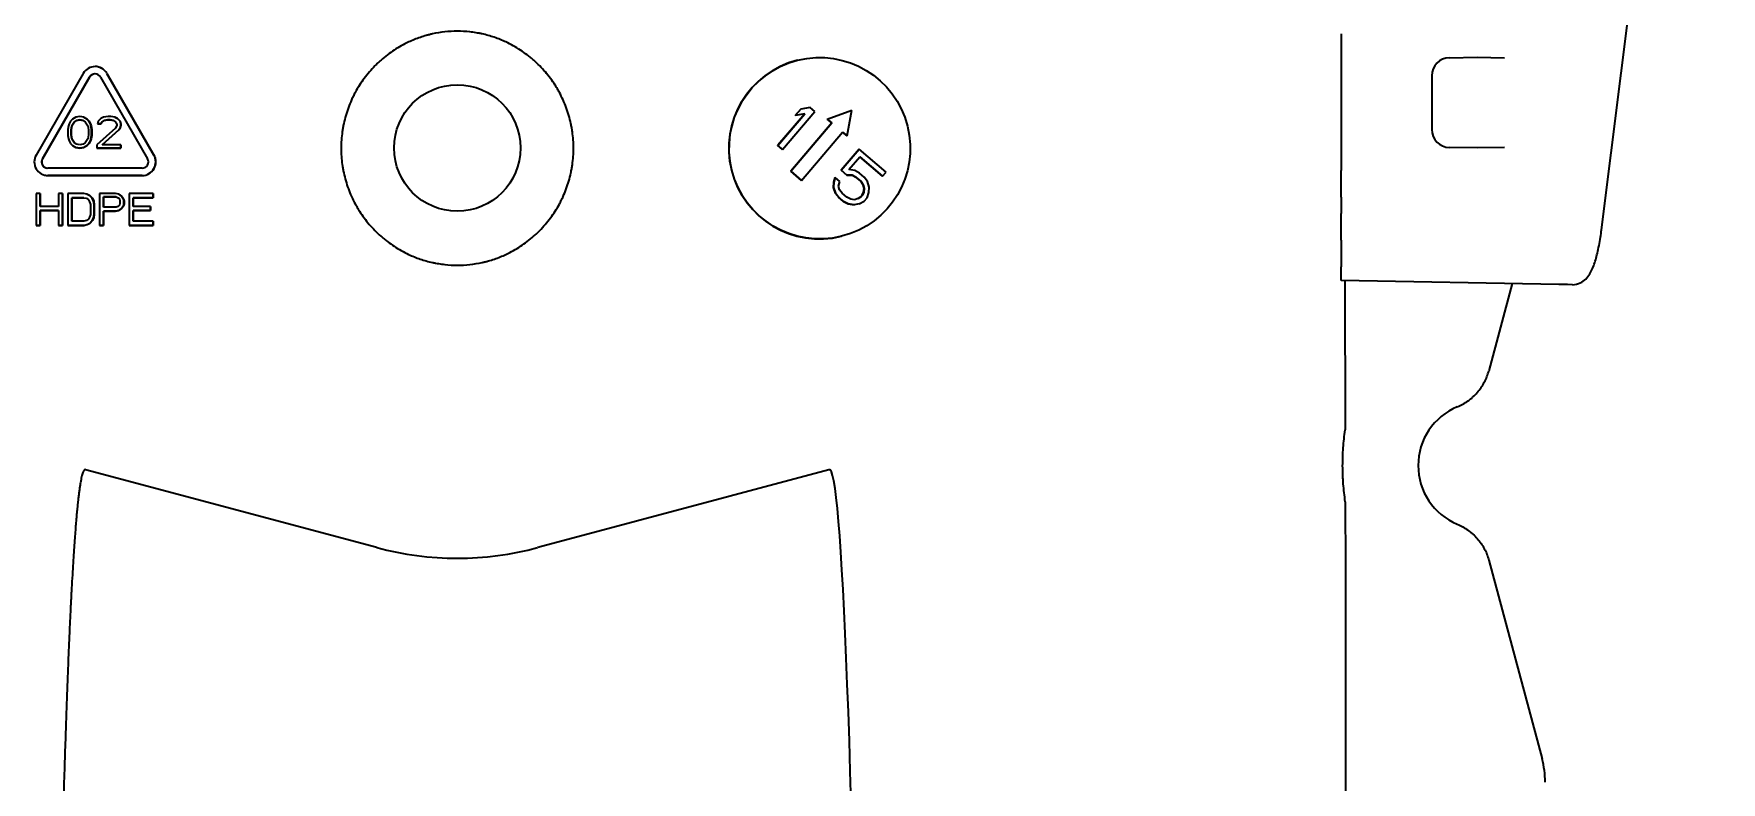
# Model space of a CAD drawing. Extents: x 5997 to 10491, y -672 to 3220.
# Drawn here: x 8517.7 to 8703.9, y 2654.6 to 2737.1 of the extents above; entities that cross this region are included whole.
import ezdxf

# ---------------------------------------------------------------- set-up
doc = ezdxf.new("R2010")
doc.units = 0
doc.header["$LTSCALE"] = 5
doc.layers.add('1', color=7, linetype='CONTINUOUS', true_color=0xffffff)

msp = doc.modelspace()

# ---------------------------------------------------------------- linework, layer by layer
at = {"layer": '1', "color": 7, "linetype": 'Continuous', "lineweight": 35}
for p, q in [((8690.7, 2715.52), (8703.9, 2820.49)), ((8661.97, 2737.12), (8661.97, 2722.04)), ((8524.88, 2733.45), (8524.87, 2733.46)), ((8602.01, 2734.2), (8602.01, 2734.2)), ((8673.94, 2734.47), (8676.97, 2734.53)), ((8676.97, 2734.53), (8680.01, 2734.47)), ((8523.21, 2732.75), (8518.02, 2723.75)), ((8523.91, 2732.35), (8518.71, 2723.35)), ((8518.71, 2723.35), (8523.9, 2732.35)), ((8523.91, 2732.35), (8523.9, 2732.35)), ((8525.12, 2732.35), (8530.31, 2723.35)), ((8525.81, 2732.75), (8525.81, 2732.75)), ((8531, 2723.75), (8525.81, 2732.75)), ((8525.81, 2732.75), (8531.01, 2723.75)), ((8671.97, 2732.47), (8671.97, 2726.58)), ((8521.8, 2727.48), (8521.66, 2727.18)), ((8522.02, 2727.7), (8521.8, 2727.48)), ((8522.24, 2727.4), (8521.95, 2726.96)), ((8521.95, 2726.96), (8522.24, 2727.4)), ((8522.38, 2727.93), (8522.02, 2727.7)), ((8522.46, 2727.55), (8522.24, 2727.4)), ((8522.24, 2727.4), (8522.46, 2727.55)), ((8522.24, 2727.4), (8522.24, 2727.4)), ((8522.82, 2728), (8522.38, 2727.93)), ((8522.83, 2727.63), (8522.46, 2727.55)), ((8522.46, 2727.55), (8522.82, 2727.63)), ((8522.46, 2727.55), (8522.46, 2727.55)), ((8523.26, 2727.93), (8522.82, 2728)), ((8522.83, 2727.63), (8522.82, 2727.63)), ((8522.82, 2727.63), (8523.19, 2727.55)), ((8523.19, 2727.55), (8522.83, 2727.63)), ((8523.19, 2727.55), (8523.41, 2727.4)), ((8523.26, 2727.92), (8523.26, 2727.93)), ((8523.62, 2727.7), (8523.26, 2727.93)), ((8523.26, 2727.92), (8523.63, 2727.7)), ((8523.41, 2727.4), (8523.7, 2726.96)), ((8523.63, 2727.7), (8523.62, 2727.7)), ((8523.84, 2727.48), (8523.62, 2727.7)), ((8523.63, 2727.7), (8523.85, 2727.48)), ((8523.85, 2727.48), (8523.84, 2727.48)), ((8523.99, 2727.18), (8523.84, 2727.48)), ((8523.85, 2727.48), (8523.99, 2727.18)), ((8524.86, 2727.48), (8524.79, 2727.18)), ((8525.16, 2727.78), (8524.86, 2727.48)), ((8525.45, 2727.93), (8525.16, 2727.78)), ((8525.31, 2727.4), (8525.16, 2727.18)), ((8525.16, 2727.18), (8525.3, 2727.4)), ((8525.3, 2727.4), (8525.52, 2727.55)), ((8525.31, 2727.4), (8525.3, 2727.4)), ((8525.52, 2727.55), (8525.31, 2727.4)), ((8525.96, 2728), (8525.45, 2727.93)), ((8525.89, 2727.63), (8525.52, 2727.55)), ((8525.52, 2727.55), (8525.88, 2727.63)), ((8525.52, 2727.55), (8525.52, 2727.55)), ((8525.89, 2727.63), (8525.88, 2727.63)), ((8525.88, 2727.63), (8526.18, 2727.63)), ((8526.18, 2727.63), (8525.89, 2727.63)), ((8526.25, 2728), (8525.96, 2728)), ((8526.54, 2727.55), (8526.18, 2727.63)), ((8526.18, 2727.63), (8526.18, 2727.63)), ((8526.18, 2727.63), (8526.54, 2727.55)), ((8526.69, 2727.93), (8526.25, 2728)), ((8526.54, 2727.55), (8526.76, 2727.41)), ((8526.69, 2727.93), (8526.98, 2727.78)), ((8526.69, 2727.93), (8526.69, 2727.93)), ((8526.98, 2727.78), (8526.69, 2727.93)), ((8526.76, 2727.41), (8526.9, 2727.18)), ((8526.98, 2727.78), (8527.27, 2727.48)), ((8526.98, 2727.78), (8526.98, 2727.78)), ((8527.27, 2727.48), (8526.98, 2727.78)), ((8527.27, 2727.48), (8527.35, 2727.18)), ((8527.27, 2727.48), (8527.27, 2727.48)), ((8527.34, 2727.18), (8527.27, 2727.48)), ((8599.83, 2724.81), (8602.8, 2728.29)), ((8602.8, 2728.29), (8599.84, 2724.82)), ((8600.36, 2724.37), (8603.93, 2728.55)), ((8605.8, 2727.29), (8601.25, 2721.96)), ((8601.25, 2721.96), (8605.79, 2727.29)), ((8601.74, 2728.11), (8602.35, 2728.82)), ((8602.35, 2728.82), (8601.74, 2728.11)), ((8602.8, 2728.29), (8601.74, 2728.11)), ((8601.74, 2728.11), (8601.74, 2728.11)), ((8603.41, 2729), (8602.35, 2728.82)), ((8602.35, 2728.82), (8602.35, 2728.82)), ((8602.8, 2728.29), (8602.8, 2728.29)), ((8602.8, 2728.29), (8602.8, 2728.29)), ((8603.93, 2728.55), (8603.41, 2729)), ((8605.29, 2727.72), (8608.01, 2728.68)), ((8605.29, 2727.72), (8605.29, 2727.72)), ((8605.79, 2727.29), (8605.29, 2727.72)), ((8605.29, 2727.72), (8605.8, 2727.29)), ((8605.79, 2727.29), (8605.8, 2727.29)), ((8607.48, 2725.85), (8608.01, 2728.69)), ((8608.01, 2728.68), (8608.01, 2728.69)), ((8608.01, 2728.68), (8608.01, 2728.69)), ((8521.58, 2726.96), (8521.51, 2726.58)), ((8521.51, 2726.58), (8521.51, 2725.92)), ((8521.51, 2725.92), (8521.58, 2725.54)), ((8521.66, 2727.18), (8521.58, 2726.96)), ((8521.58, 2725.54), (8521.66, 2725.32)), ((8521.87, 2726.51), (8521.95, 2726.96)), ((8521.87, 2726.51), (8521.88, 2726.51)), ((8521.87, 2725.99), (8521.87, 2726.51)), ((8521.88, 2725.99), (8521.87, 2725.99)), ((8521.95, 2725.54), (8521.87, 2725.99)), ((8521.95, 2726.96), (8521.88, 2726.51)), ((8521.88, 2726.51), (8521.88, 2725.99)), ((8521.88, 2725.99), (8521.95, 2725.54)), ((8521.95, 2726.96), (8521.95, 2726.96)), ((8521.95, 2725.54), (8522.24, 2725.09)), ((8521.95, 2725.54), (8521.95, 2725.54)), ((8522.24, 2725.1), (8521.95, 2725.54)), ((8523.7, 2725.54), (8523.41, 2725.1)), ((8523.7, 2726.96), (8523.77, 2726.51)), ((8523.77, 2725.99), (8523.7, 2725.54)), ((8523.77, 2726.51), (8523.77, 2725.99)), ((8523.99, 2727.18), (8524.07, 2726.96)), ((8523.99, 2727.18), (8523.99, 2727.18)), ((8524.06, 2726.96), (8523.99, 2727.18)), ((8524.07, 2725.54), (8523.99, 2725.32)), ((8523.99, 2725.32), (8524.06, 2725.54)), ((8524.07, 2726.96), (8524.06, 2726.96)), ((8524.13, 2726.59), (8524.06, 2726.96)), ((8524.06, 2725.54), (8524.13, 2725.92)), ((8524.07, 2725.54), (8524.06, 2725.54)), ((8524.07, 2726.96), (8524.14, 2726.58)), ((8524.14, 2725.91), (8524.07, 2725.54)), ((8524.14, 2726.58), (8524.13, 2726.59)), ((8524.13, 2725.92), (8524.13, 2726.59)), ((8524.14, 2725.91), (8524.13, 2725.92)), ((8524.14, 2726.58), (8524.14, 2725.91)), ((8526.76, 2726.73), (8524.72, 2724.87)), ((8524.8, 2727.18), (8524.79, 2727.18)), ((8524.79, 2727.18), (8525.16, 2727.18)), ((8525.16, 2727.18), (8524.8, 2727.18)), ((8525.16, 2727.18), (8525.16, 2727.18)), ((8525.3, 2724.87), (8527.12, 2726.51)), ((8527.13, 2726.51), (8525.31, 2724.87)), ((8526.9, 2727.03), (8526.76, 2726.73)), ((8526.9, 2727.18), (8526.9, 2727.03)), ((8527.12, 2726.51), (8527.27, 2726.73)), ((8527.13, 2726.51), (8527.12, 2726.51)), ((8527.27, 2726.73), (8527.13, 2726.51)), ((8527.35, 2727.03), (8527.27, 2726.73)), ((8527.27, 2726.73), (8527.34, 2727.03)), ((8527.27, 2726.73), (8527.27, 2726.73)), ((8527.35, 2727.18), (8527.34, 2727.18)), ((8527.34, 2727.03), (8527.34, 2727.18)), ((8527.35, 2727.03), (8527.34, 2727.03)), ((8527.35, 2727.18), (8527.35, 2727.03)), ((8602.43, 2720.96), (8606.98, 2726.28)), ((8607.48, 2725.85), (8606.97, 2726.28)), ((8606.98, 2726.28), (8607.48, 2725.85)), ((8607.48, 2725.85), (8607.48, 2725.85)), ((8521.66, 2725.32), (8521.8, 2725.02)), ((8521.8, 2725.02), (8522.02, 2724.8)), ((8522.02, 2724.8), (8522.38, 2724.57)), ((8522.24, 2725.09), (8522.24, 2725.1)), ((8522.46, 2724.95), (8522.24, 2725.1)), ((8522.24, 2725.09), (8522.46, 2724.95)), ((8522.39, 2724.57), (8522.38, 2724.57)), ((8522.38, 2724.57), (8522.82, 2724.5)), ((8522.83, 2724.5), (8522.39, 2724.57)), ((8522.82, 2724.87), (8522.46, 2724.95)), ((8523.19, 2724.95), (8522.82, 2724.87)), ((8522.82, 2724.5), (8523.26, 2724.57)), ((8522.83, 2724.5), (8522.82, 2724.5)), ((8523.26, 2724.57), (8522.83, 2724.5)), ((8523.41, 2725.1), (8523.19, 2724.95)), ((8523.63, 2724.8), (8523.26, 2724.57)), ((8523.26, 2724.57), (8523.62, 2724.8)), ((8523.26, 2724.57), (8523.26, 2724.57)), ((8523.62, 2724.8), (8523.84, 2725.02)), ((8523.63, 2724.8), (8523.62, 2724.8)), ((8523.85, 2725.02), (8523.63, 2724.8)), ((8523.84, 2725.02), (8523.99, 2725.32)), ((8523.85, 2725.02), (8523.84, 2725.02)), ((8523.99, 2725.32), (8523.85, 2725.02)), ((8523.99, 2725.32), (8523.99, 2725.32)), ((8524.72, 2724.87), (8524.72, 2724.5)), ((8527.35, 2724.5), (8524.72, 2724.5)), ((8524.72, 2724.5), (8524.72, 2724.5)), ((8524.72, 2724.5), (8527.34, 2724.5)), ((8527.34, 2724.87), (8525.3, 2724.87)), ((8527.35, 2724.87), (8527.34, 2724.87)), ((8527.34, 2724.5), (8527.34, 2724.87)), ((8527.35, 2724.5), (8527.34, 2724.5)), ((8527.35, 2724.87), (8527.35, 2724.5)), ((8531.01, 2723.75), (8531, 2723.75)), ((8599.83, 2724.81), (8599.84, 2724.82)), ((8600.36, 2724.37), (8599.83, 2724.81)), ((8599.84, 2724.82), (8600.36, 2724.37)), ((8600.36, 2724.37), (8600.36, 2724.37)), ((8606.83, 2722.07), (8608.81, 2724.39)), ((8608.81, 2724.39), (8606.83, 2722.07)), ((8607.65, 2722.15), (8608.87, 2723.57)), ((8608.81, 2724.39), (8608.81, 2724.39)), ((8611.77, 2721.86), (8608.81, 2724.39)), ((8611.39, 2721.41), (8608.86, 2723.57)), ((8608.87, 2723.57), (8611.39, 2721.41)), ((8676.97, 2724.53), (8673.94, 2724.58)), ((8680.01, 2724.58), (8676.97, 2724.53)), ((8518.71, 2723.35), (8518.71, 2723.35)), ((8529.7, 2722.3), (8519.31, 2722.3)), ((8602.43, 2720.96), (8601.25, 2721.96)), ((8601.25, 2721.96), (8602.43, 2720.96)), ((8601.25, 2721.96), (8601.25, 2721.96)), ((8606.83, 2722.07), (8606.83, 2722.07)), ((8607.44, 2721.55), (8606.83, 2722.07)), ((8606.83, 2722.07), (8607.44, 2721.55)), ((8608.31, 2722.04), (8607.65, 2722.15)), ((8608.83, 2721.76), (8608.31, 2722.04)), ((8609.35, 2721.31), (8608.83, 2721.76)), ((8611.39, 2721.41), (8611.77, 2721.86)), ((8661.97, 2719.09), (8661.97, 2722.04)), ((8518.95, 2721.55), (8518.96, 2721.54)), ((8519.32, 2721.5), (8519.31, 2721.5)), ((8519.31, 2721.5), (8529.7, 2721.5)), ((8529.71, 2721.5), (8519.32, 2721.5)), ((8529.71, 2721.5), (8529.7, 2721.5)), ((8602.43, 2720.96), (8602.43, 2720.96)), ((8605.98, 2720.19), (8606.02, 2720.77)), ((8606.02, 2720.77), (8605.98, 2720.19)), ((8606.18, 2719.55), (8605.98, 2720.19)), ((8605.98, 2720.19), (8606.19, 2719.55)), ((8605.98, 2720.19), (8605.98, 2720.19)), ((8606.02, 2720.77), (8606.15, 2721.27)), ((8606.15, 2721.27), (8606.02, 2720.77)), ((8606.02, 2720.77), (8606.02, 2720.77)), ((8606.15, 2721.27), (8606.15, 2721.27)), ((8606.67, 2720.83), (8606.15, 2721.27)), ((8606.54, 2720.32), (8606.67, 2720.83)), ((8606.65, 2719.92), (8606.54, 2720.32)), ((8606.93, 2719.53), (8606.65, 2719.92)), ((8607.44, 2721.55), (8607.44, 2721.55)), ((8608.02, 2721.52), (8607.44, 2721.55)), ((8607.44, 2721.55), (8608.02, 2721.52)), ((8608.02, 2721.52), (8608.02, 2721.52)), ((8608.44, 2721.31), (8608.02, 2721.52)), ((8608.02, 2721.52), (8608.45, 2721.31)), ((8608.44, 2721.31), (8608.45, 2721.31)), ((8608.97, 2720.87), (8608.44, 2721.31)), ((8608.45, 2721.31), (8608.97, 2720.87)), ((8608.97, 2720.87), (8608.97, 2720.87)), ((8609.24, 2720.48), (8608.97, 2720.87)), ((8608.97, 2720.87), (8609.24, 2720.48)), ((8609.24, 2720.48), (8609.24, 2720.48)), ((8609.35, 2720.08), (8609.24, 2720.48)), ((8609.24, 2720.48), (8609.35, 2720.08)), ((8609.29, 2719.66), (8609.35, 2720.08)), ((8609.35, 2720.08), (8609.3, 2719.66)), ((8609.71, 2720.85), (8609.35, 2721.31)), ((8609.35, 2720.08), (8609.35, 2720.08)), ((8609.92, 2720.21), (8609.71, 2720.85)), ((8609.87, 2719.63), (8609.92, 2720.21)), ((8611.39, 2721.41), (8611.39, 2721.41)), ((8518.45, 2719.5), (8518.01, 2719.5)), ((8518.01, 2719.5), (8518.01, 2716)), ((8518.45, 2719.5), (8518.45, 2719.5)), ((8518.45, 2718.09), (8518.45, 2719.5)), ((8518.45, 2719.5), (8518.45, 2718.09)), ((8520.49, 2718.09), (8518.45, 2718.09)), ((8520.93, 2719.5), (8520.49, 2719.5)), ((8520.49, 2719.5), (8520.49, 2718.09)), ((8520.93, 2719.5), (8520.93, 2719.5)), ((8520.93, 2716), (8520.93, 2719.5)), ((8520.93, 2719.5), (8520.93, 2716)), ((8521.51, 2719.5), (8521.51, 2716)), ((8523.26, 2719.5), (8521.51, 2719.5)), ((8521.95, 2719.05), (8521.95, 2716.45)), ((8523.26, 2719.05), (8521.95, 2719.05)), ((8521.95, 2719.05), (8521.95, 2719.05)), ((8521.95, 2716.45), (8521.95, 2719.05)), ((8521.95, 2719.05), (8523.26, 2719.05)), ((8523.62, 2719.43), (8523.26, 2719.5)), ((8523.26, 2719.05), (8523.55, 2718.98)), ((8523.55, 2718.98), (8523.77, 2718.83)), ((8523.63, 2719.42), (8523.62, 2719.43)), ((8523.91, 2719.28), (8523.62, 2719.43)), ((8523.63, 2719.42), (8523.92, 2719.28)), ((8523.77, 2718.83), (8523.91, 2718.61)), ((8523.92, 2719.28), (8523.91, 2719.28)), ((8524.2, 2718.98), (8523.91, 2719.28)), ((8523.91, 2718.61), (8523.99, 2718.31)), ((8523.92, 2719.28), (8524.21, 2718.98)), ((8523.99, 2718.31), (8523.99, 2717.19)), ((8524.21, 2718.98), (8524.2, 2718.98)), ((8524.35, 2718.68), (8524.2, 2718.98)), ((8524.21, 2718.98), (8524.36, 2718.68)), ((8524.36, 2718.68), (8524.35, 2718.68)), ((8524.42, 2718.31), (8524.35, 2718.68)), ((8524.36, 2718.68), (8524.43, 2718.31)), ((8524.43, 2718.31), (8524.42, 2718.31)), ((8524.42, 2717.19), (8524.42, 2718.31)), ((8524.43, 2718.31), (8524.43, 2717.19)), ((8526.75, 2719.5), (8525.01, 2719.5)), ((8525.01, 2719.5), (8525.01, 2716)), ((8525.45, 2719.13), (8525.44, 2719.13)), ((8525.44, 2718.01), (8525.44, 2719.13)), ((8525.44, 2719.13), (8526.83, 2719.13)), ((8526.83, 2718.01), (8525.44, 2718.01)), ((8525.45, 2719.13), (8525.45, 2718.01)), ((8526.83, 2719.13), (8525.45, 2719.13)), ((8527.12, 2719.43), (8526.75, 2719.5)), ((8526.83, 2719.13), (8527.05, 2719.05)), ((8527.05, 2718.09), (8526.83, 2718.01)), ((8527.05, 2719.05), (8527.19, 2718.91)), ((8527.19, 2718.23), (8527.05, 2718.09)), ((8527.12, 2719.43), (8527.12, 2719.43)), ((8527.41, 2719.2), (8527.12, 2719.43)), ((8527.12, 2719.43), (8527.42, 2719.2)), ((8527.19, 2718.91), (8527.26, 2718.68)), ((8527.26, 2718.46), (8527.19, 2718.23)), ((8527.26, 2718.68), (8527.26, 2718.46)), ((8527.42, 2719.2), (8527.41, 2719.2)), ((8527.63, 2718.91), (8527.41, 2719.2)), ((8527.41, 2717.86), (8527.63, 2718.16)), ((8527.42, 2719.2), (8527.63, 2718.9)), ((8527.63, 2718.16), (8527.42, 2717.86)), ((8527.63, 2718.9), (8527.63, 2718.91)), ((8527.7, 2718.68), (8527.63, 2718.91)), ((8527.63, 2718.9), (8527.71, 2718.68)), ((8527.63, 2718.16), (8527.7, 2718.38)), ((8527.71, 2718.38), (8527.63, 2718.16)), ((8527.63, 2718.16), (8527.63, 2718.16)), ((8527.7, 2718.38), (8527.7, 2718.68)), ((8527.7, 2718.68), (8527.71, 2718.68)), ((8527.71, 2718.38), (8527.7, 2718.38)), ((8527.71, 2718.68), (8527.71, 2718.38)), ((8530.91, 2719.5), (8528.29, 2719.5)), ((8528.29, 2719.5), (8528.29, 2716)), ((8528.73, 2719.05), (8528.72, 2719.05)), ((8528.72, 2718.09), (8528.72, 2719.05)), ((8528.72, 2719.05), (8530.91, 2719.05)), ((8530.62, 2718.09), (8528.72, 2718.09)), ((8530.91, 2719.05), (8528.73, 2719.05)), ((8528.73, 2719.05), (8528.73, 2718.09)), ((8530.62, 2718.08), (8530.62, 2718.09)), ((8530.62, 2717.64), (8530.62, 2718.09)), ((8530.62, 2718.08), (8530.62, 2717.64)), ((8530.91, 2719.5), (8530.91, 2719.5)), ((8530.91, 2719.05), (8530.91, 2719.5)), ((8530.91, 2719.5), (8530.91, 2719.05)), ((8530.91, 2719.05), (8530.91, 2719.05)), ((8606.54, 2719.09), (8606.18, 2719.55)), ((8606.18, 2719.55), (8606.19, 2719.55)), ((8606.19, 2719.55), (8606.55, 2719.09)), ((8607.07, 2718.64), (8606.54, 2719.09)), ((8606.54, 2719.09), (8606.55, 2719.09)), ((8606.55, 2719.09), (8607.07, 2718.64)), ((8607.45, 2719.09), (8606.93, 2719.53)), ((8607.58, 2718.36), (8607.07, 2718.64)), ((8607.07, 2718.64), (8607.07, 2718.64)), ((8607.07, 2718.64), (8607.58, 2718.36)), ((8607.87, 2718.88), (8607.45, 2719.09)), ((8607.58, 2718.36), (8607.58, 2718.36)), ((8608.24, 2718.25), (8607.58, 2718.36)), ((8607.58, 2718.36), (8608.25, 2718.25)), ((8608.29, 2718.83), (8607.87, 2718.88)), ((8608.81, 2718.39), (8608.24, 2718.25)), ((8608.24, 2718.25), (8608.25, 2718.25)), ((8608.69, 2718.95), (8608.29, 2718.83)), ((8608.29, 2718.83), (8608.29, 2718.83)), ((8608.69, 2718.95), (8609, 2719.14)), ((8609, 2719.14), (8608.69, 2718.95)), ((8608.69, 2718.95), (8608.69, 2718.95)), ((8608.81, 2718.39), (8609.36, 2718.68)), ((8608.81, 2718.39), (8608.81, 2718.39)), ((8608.81, 2718.39), (8608.81, 2718.39)), ((8609, 2719.14), (8609.15, 2719.32)), ((8609.16, 2719.32), (8609, 2719.14)), ((8609, 2719.14), (8609, 2719.14)), ((8609.15, 2719.32), (8609.29, 2719.66)), ((8609.15, 2719.32), (8609.16, 2719.32)), ((8609.3, 2719.66), (8609.16, 2719.32)), ((8609.29, 2719.66), (8609.3, 2719.66)), ((8609.36, 2718.68), (8609.67, 2719.04)), ((8609.67, 2719.04), (8609.87, 2719.63)), ((8661.97, 2719.09), (8661.97, 2717.32)), ((8518.45, 2717.64), (8518.45, 2717.64)), ((8518.45, 2717.64), (8520.49, 2717.64)), ((8518.45, 2716), (8518.45, 2717.64)), ((8520.49, 2717.64), (8518.45, 2717.64)), ((8518.45, 2717.64), (8518.45, 2716)), ((8520.49, 2717.64), (8520.49, 2716)), ((8523.26, 2716.45), (8521.95, 2716.45)), ((8523.55, 2716.52), (8523.26, 2716.45)), ((8523.26, 2716), (8523.62, 2716.08)), ((8523.63, 2716.07), (8523.26, 2716)), ((8523.77, 2716.67), (8523.55, 2716.52)), ((8523.62, 2716.08), (8523.91, 2716.22)), ((8523.63, 2716.07), (8523.62, 2716.08)), ((8523.92, 2716.22), (8523.63, 2716.07)), ((8523.91, 2716.89), (8523.77, 2716.67)), ((8523.99, 2717.19), (8523.91, 2716.89)), ((8523.91, 2716.22), (8524.2, 2716.52)), ((8523.92, 2716.22), (8523.91, 2716.22)), ((8524.21, 2716.52), (8523.92, 2716.22)), ((8524.2, 2716.52), (8524.35, 2716.82)), ((8524.21, 2716.52), (8524.2, 2716.52)), ((8524.36, 2716.82), (8524.21, 2716.52)), ((8524.35, 2716.82), (8524.42, 2717.19)), ((8524.36, 2716.82), (8524.35, 2716.82)), ((8524.43, 2717.19), (8524.36, 2716.82)), ((8524.43, 2717.19), (8524.42, 2717.19)), ((8525.45, 2717.56), (8525.44, 2717.56)), ((8525.44, 2716), (8525.44, 2717.56)), ((8525.44, 2717.56), (8526.75, 2717.56)), ((8526.76, 2717.56), (8525.45, 2717.56)), ((8525.45, 2717.56), (8525.45, 2716)), ((8526.75, 2717.56), (8527.12, 2717.64)), ((8526.76, 2717.56), (8526.75, 2717.56)), ((8527.12, 2717.64), (8526.76, 2717.56)), ((8527.12, 2717.64), (8527.41, 2717.86)), ((8527.42, 2717.86), (8527.12, 2717.64)), ((8527.12, 2717.64), (8527.12, 2717.64)), ((8527.42, 2717.86), (8527.41, 2717.86)), ((8528.73, 2717.64), (8528.72, 2717.64)), ((8528.72, 2716.45), (8528.72, 2717.64)), ((8528.72, 2717.64), (8530.62, 2717.64)), ((8530.91, 2716.45), (8528.72, 2716.45)), ((8530.62, 2717.64), (8528.73, 2717.64)), ((8528.73, 2717.64), (8528.73, 2716.45)), ((8530.62, 2717.64), (8530.62, 2717.64)), ((8530.91, 2716), (8530.91, 2716.45)), ((8530.91, 2716.45), (8530.91, 2716.45)), ((8530.91, 2716.45), (8530.91, 2716)), ((8661.97, 2714.36), (8661.97, 2717.32)), ((8518.02, 2716), (8518.01, 2716)), ((8518.01, 2716), (8518.45, 2716)), ((8518.45, 2716), (8518.02, 2716)), ((8518.45, 2716), (8518.45, 2716)), ((8520.49, 2716), (8520.93, 2716)), ((8520.49, 2716), (8520.49, 2716)), ((8520.93, 2716), (8520.49, 2716)), ((8520.93, 2716), (8520.93, 2716)), ((8521.51, 2716), (8521.51, 2716)), ((8521.51, 2716), (8523.26, 2716)), ((8523.26, 2716), (8521.51, 2716)), ((8523.26, 2716), (8523.26, 2716)), ((8525.01, 2716), (8525.01, 2716)), ((8525.01, 2716), (8525.44, 2716)), ((8525.45, 2716), (8525.01, 2716)), ((8525.45, 2716), (8525.44, 2716)), ((8528.29, 2716), (8530.91, 2716)), ((8528.29, 2716), (8528.29, 2716)), ((8530.91, 2716), (8528.29, 2716)), ((8530.91, 2716), (8530.91, 2716)), ((8606.86, 2714.8), (8606.86, 2714.8)), ((8661.97, 2714.36), (8661.97, 2711.41)), ((8661.97, 2709.91), (8661.97, 2711.41)), ((8685.98, 2709.49), (8661.97, 2709.91)), ((8680.85, 2709.58), (8678.27, 2699.97)), ((8686.95, 2709.47), (8685.98, 2709.49)), ((8687.48, 2709.46), (8686.95, 2709.47)), ((8555.61, 2680.5), (8523.47, 2689.05)), ((8605.47, 2689.05), (8573.34, 2680.5)), ((8678.27, 2679.08), (8684.13, 2657.21))]:
    msp.add_line(p, q, dxfattribs=at)
msp.add_circle((8564.47, 2724.53), 6.97, dxfattribs=at)
for centre, radius, start, end in [((8673.97, 2732.47), 2, 91, 180), ((8673.97, 2726.58), 2, 180, 269), ((8677.47, 2689.53), 7, 112.5978, 247.4022)]:
    msp.add_arc(centre, radius, start, end, dxfattribs=at)
msp.add_ellipse((8604.44, 2724.5), major_axis=(-2.43, 9.7), ratio=0.999838, dxfattribs=at)
for centre, major_axis, ratio, start_param, end_param in [((8524.51, 2732), (-0.36, -1.46), 0.999838, 2.339425, 4.43382), ((8524.51, 2732), (0.36, 1.46), 0.999838, 5.481018, 6.283203), ((8604.43, 2724.5), (2.43, -9.7), 0.999838, 3.141683, 6.283177), ((8524.51, 2732), (0.17, 0.679), 0.999838, 5.481018, 7.575413), ((8524.51, 2732), (-0.17, -0.679), 0.999838, 3.141609, 4.43382), ((8519.31, 2723), (-0.36, -1.46), 0.999838, 4.43382, 6.528215), ((8529.7, 2723), (-0.36, -1.46), 0.999838, 0.24503, 2.339425), ((8529.71, 2723), (0.36, 1.46), 0.999838, 3.386623, 5.481018), ((8519.31, 2723), (0.17, 0.679), 0.999838, 1.292228, 3.386623), ((8519.32, 2723), (-0.17, -0.679), 0.999838, 4.43382, 6.283177), ((8529.7, 2723), (0.17, 0.679), 0.999838, 3.386623, 5.481018), ((8519.32, 2723), (0.36, 1.46), 0.999838, 3.141577, 3.386623), ((8605.47, 2506.14), (-0.07, -182.94), 0.021861, 2.096015, 3.159067), ((8564.47, 2713.05), (33.82, 0), 0.997564, 4.447131, 4.977647), ((8674.47, 2654.62), (-9.92, -1.31), 0.999845, 3.010713, 3.272472)]:
    msp.add_ellipse(centre, major_axis=major_axis, ratio=ratio, start_param=start_param, end_param=end_param, dxfattribs=at)
for points, knots in [([(8569.84, 2736.21), (8569.42, 2736.4), (8568.56, 2736.75), (8567.67, 2737), (8567.16, 2737.11), (8567.11, 2737.12), (8566.99, 2737.14), (8566.82, 2737.18), (8566.65, 2737.21), (8566.31, 2737.26), (8566.08, 2737.3), (8565.4, 2737.37), (8564.94, 2737.4), (8564.01, 2737.4), (8563.09, 2737.35), (8562.18, 2737.2), (8561.67, 2737.08), (8561.61, 2737.07), (8561.5, 2737.04), (8561.33, 2737), (8560.94, 2736.9), (8560.61, 2736.8), (8559.96, 2736.57), (8559.53, 2736.4), (8559.11, 2736.21)], [0, 0, 0, 0, 0.125, 0.25, 0.25, 0.265625, 0.265625, 0.28125, 0.3125, 0.3125, 0.375, 0.375, 0.5, 0.5, 0.625, 0.75, 0.75, 0.765625, 0.765625, 0.78125, 0.8125, 0.875, 0.875, 1, 1, 1, 1]), ([(8559.11, 2736.21), (8558.83, 2736.08), (8558.56, 2735.94), (8558.03, 2735.64), (8557.5, 2735.33), (8556.76, 2734.8), (8556.28, 2734.41), (8556, 2734.16), (8555.94, 2734.11), (8555.83, 2734.01), (8555.77, 2733.96), (8555.6, 2733.8), (8555.49, 2733.69), (8555.17, 2733.36), (8554.76, 2732.91), (8554.19, 2732.2), (8553.67, 2731.45), (8553.36, 2730.93), (8553.18, 2730.59), (8553.14, 2730.52), (8553.07, 2730.38), (8552.97, 2730.18), (8552.87, 2729.97), (8552.68, 2729.55), (8552.45, 2728.99), (8552.16, 2728.12), (8552.01, 2727.53), (8551.91, 2727.09), (8551.87, 2726.86), (8551.83, 2726.64), (8551.81, 2726.48), (8551.8, 2726.41), (8551.74, 2726.03), (8551.71, 2725.72), (8551.66, 2725.11), (8551.64, 2724.51), (8551.67, 2723.6), (8551.74, 2722.99), (8551.8, 2722.54), (8551.83, 2722.39), (8551.87, 2722.16), (8551.88, 2722.08), (8551.91, 2721.93), (8551.99, 2721.56), (8552.08, 2721.19), (8552.25, 2720.6), (8552.44, 2720.02), (8552.79, 2719.18), (8553.06, 2718.63), (8553.24, 2718.3), (8553.28, 2718.23), (8553.35, 2718.1), (8553.39, 2718.03), (8553.51, 2717.83), (8553.59, 2717.7), (8553.84, 2717.31), (8554.18, 2716.81), (8554.75, 2716.1), (8555.37, 2715.43), (8555.81, 2715.01), (8556.1, 2714.75), (8556.16, 2714.7), (8556.27, 2714.6), (8556.45, 2714.46), (8556.63, 2714.31), (8557, 2714.04), (8557.5, 2713.68), (8558.28, 2713.21), (8558.82, 2712.93), (8559.1, 2712.8)], [0, 0, 0, 0, 0.03125, 0.03125, 0.0625, 0.09375, 0.125, 0.125, 0.132813, 0.132813, 0.140625, 0.140625, 0.15625, 0.15625, 0.1875, 0.21875, 0.25, 0.28125, 0.28125, 0.289063, 0.289063, 0.296875, 0.3125, 0.3125, 0.34375, 0.375, 0.40625, 0.40625, 0.421875, 0.429688, 0.429688, 0.4375, 0.4375, 0.46875, 0.46875, 0.5, 0.53125, 0.5625, 0.5625, 0.578125, 0.578125, 0.585938, 0.585938, 0.59375, 0.625, 0.625, 0.65625, 0.6875, 0.71875, 0.71875, 0.726563, 0.726563, 0.734375, 0.734375, 0.75, 0.75, 0.78125, 0.8125, 0.84375, 0.875, 0.875, 0.882813, 0.882813, 0.890625, 0.90625, 0.90625, 0.9375, 0.96875, 1, 1, 1, 1]), ([(8569.84, 2712.8), (8570.12, 2712.93), (8570.39, 2713.07), (8570.93, 2713.37), (8571.45, 2713.68), (8572.19, 2714.21), (8572.67, 2714.59), (8572.95, 2714.85), (8573.01, 2714.9), (8573.13, 2715), (8573.18, 2715.05), (8573.35, 2715.21), (8573.46, 2715.32), (8573.78, 2715.65), (8574.19, 2716.09), (8574.76, 2716.81), (8575.28, 2717.56), (8575.59, 2718.08), (8575.77, 2718.42), (8575.81, 2718.49), (8575.88, 2718.63), (8575.98, 2718.83), (8576.08, 2719.04), (8576.27, 2719.46), (8576.5, 2720.02), (8576.79, 2720.88), (8576.94, 2721.47), (8577.03, 2721.92), (8577.08, 2722.15), (8577.12, 2722.37), (8577.14, 2722.53), (8577.15, 2722.6), (8577.21, 2722.98), (8577.24, 2723.29), (8577.28, 2723.89), (8577.3, 2724.5), (8577.27, 2725.41), (8577.21, 2726.02), (8577.14, 2726.47), (8577.12, 2726.62), (8577.08, 2726.85), (8577.06, 2726.93), (8577.03, 2727.08), (8576.95, 2727.45), (8576.86, 2727.82), (8576.69, 2728.41), (8576.5, 2728.99), (8576.15, 2729.83), (8575.88, 2730.38), (8575.66, 2730.78), (8575.59, 2730.91), (8575.43, 2731.18), (8575.35, 2731.31), (8575.11, 2731.7), (8574.76, 2732.2), (8574.19, 2732.91), (8573.58, 2733.58), (8573.13, 2734), (8572.79, 2734.31), (8572.67, 2734.41), (8572.43, 2734.6), (8572.31, 2734.69), (8571.94, 2734.97), (8571.44, 2735.32), (8570.66, 2735.8), (8570.11, 2736.08), (8569.84, 2736.21)], [0, 0, 0, 0, 0.03125, 0.03125, 0.0625, 0.09375, 0.125, 0.125, 0.132812, 0.132812, 0.140625, 0.140625, 0.15625, 0.15625, 0.1875, 0.21875, 0.25, 0.28125, 0.28125, 0.289062, 0.289062, 0.296875, 0.3125, 0.3125, 0.34375, 0.375, 0.40625, 0.40625, 0.421875, 0.429687, 0.429687, 0.4375, 0.4375, 0.46875, 0.46875, 0.5, 0.53125, 0.5625, 0.5625, 0.578125, 0.578125, 0.585937, 0.585937, 0.59375, 0.625, 0.625, 0.65625, 0.6875, 0.71875, 0.71875, 0.734375, 0.734375, 0.75, 0.75, 0.78125, 0.8125, 0.84375, 0.875, 0.875, 0.890625, 0.890625, 0.90625, 0.90625, 0.9375, 0.96875, 1, 1, 1, 1]), ([(8687.48, 2709.46), (8687.8, 2709.48), (8688.36, 2709.59), (8689.01, 2710.09), (8689.47, 2710.72), (8689.88, 2711.61), (8690.26, 2712.91), (8690.53, 2714.3), (8690.66, 2715.24), (8690.7, 2715.52)], [0, 0, 0, 0, 0.112809, 0.221177, 0.342381, 0.507281, 0.705354, 0.912323, 1, 1, 1, 1]), ([(8559.1, 2712.8), (8559.52, 2712.6), (8560.38, 2712.26), (8561.27, 2712.01), (8561.78, 2711.9), (8561.84, 2711.88), (8561.95, 2711.86), (8562.12, 2711.83), (8562.29, 2711.8), (8562.63, 2711.74), (8562.86, 2711.71), (8563.55, 2711.63), (8564.01, 2711.61), (8564.94, 2711.61), (8565.86, 2711.66), (8566.77, 2711.81), (8567.28, 2711.92), (8567.34, 2711.93), (8567.45, 2711.96), (8567.62, 2712), (8568.01, 2712.11), (8568.34, 2712.21), (8568.99, 2712.43), (8569.42, 2712.6), (8569.84, 2712.8)], [0, 0, 0, 0, 0.125, 0.25, 0.25, 0.265625, 0.265625, 0.28125, 0.3125, 0.3125, 0.375, 0.375, 0.5, 0.5, 0.625, 0.75, 0.75, 0.765625, 0.765625, 0.78125, 0.8125, 0.875, 0.875, 1, 1, 1, 1]), ([(8674.78, 2695.99), (8675, 2696.08), (8675.2, 2696.18), (8675.6, 2696.4), (8675.79, 2696.52), (8676.07, 2696.72), (8676.16, 2696.79), (8676.29, 2696.9), (8676.34, 2696.93), (8676.42, 2697.01), (8676.47, 2697.05), (8676.68, 2697.24), (8676.84, 2697.4), (8677.14, 2697.75), (8677.28, 2697.92), (8677.47, 2698.21), (8677.54, 2698.3), (8677.63, 2698.45), (8677.66, 2698.5), (8677.71, 2698.6), (8677.74, 2698.65), (8677.88, 2698.9), (8678.07, 2699.32), (8678.21, 2699.75), (8678.27, 2699.97)], [0, 0, 0, 0, 0.125, 0.125, 0.25, 0.25, 0.3125, 0.3125, 0.34375, 0.34375, 0.375, 0.375, 0.5, 0.5, 0.625, 0.625, 0.6875, 0.6875, 0.71875, 0.71875, 0.75, 0.75, 0.875, 1, 1, 1, 1]), ([(8662.43, 2685.54), (8662.38, 2685.87), (8662.3, 2686.53), (8662.24, 2687.19), (8662.2, 2687.68), (8662.19, 2687.85), (8662.17, 2688.18), (8662.16, 2688.34), (8662.15, 2688.84), (8662.14, 2689.17), (8662.14, 2690.16), (8662.16, 2690.82), (8662.23, 2691.81), (8662.26, 2692.14), (8662.33, 2692.8), (8662.37, 2693.12), (8662.41, 2693.45)], [0, 0, 0, 0, 0.125, 0.25, 0.25, 0.3125, 0.3125, 0.375, 0.375, 0.5, 0.5, 0.75, 0.75, 0.875, 0.875, 1, 1, 1, 1]), ([(8523.47, 2689.05), (8523.44, 2689.07), (8523.39, 2689.09), (8523.31, 2689.04), (8523.23, 2688.92), (8523.16, 2688.76), (8523.1, 2688.55), (8523.03, 2688.28), (8522.96, 2687.98), (8522.9, 2687.64), (8522.84, 2687.27), (8522.78, 2686.87), (8522.72, 2686.42), (8522.66, 2685.93), (8522.61, 2685.4), (8522.54, 2684.8), (8522.48, 2684.15), (8522.42, 2683.43), (8522.35, 2682.64), (8522.29, 2681.76), (8522.21, 2680.78), (8522.14, 2679.69), (8522.06, 2678.48), (8521.99, 2677.14), (8521.9, 2675.66), (8521.82, 2674.04), (8521.73, 2672.25), (8521.64, 2670.28), (8521.55, 2668.11), (8521.46, 2665.73), (8521.36, 2663.09), (8521.26, 2660.17), (8521.15, 2656.92), (8521.04, 2653.33), (8520.93, 2649.37), (8520.82, 2645.04), (8520.71, 2640.46), (8520.6, 2635.69), (8520.49, 2630.62), (8520.39, 2625.16), (8520.28, 2619.19), (8520.18, 2612.66), (8520.08, 2605.58), (8520.01, 2600.5), (8519.98, 2597.87)], [0, 0, 0, 0, 0.023807, 0.047616, 0.071426, 0.095236, 0.119045, 0.142855, 0.166664, 0.190474, 0.214283, 0.238093, 0.261903, 0.285712, 0.309522, 0.333331, 0.357141, 0.380951, 0.40476, 0.42857, 0.452379, 0.476189, 0.499999, 0.523808, 0.547618, 0.571427, 0.595237, 0.619047, 0.642856, 0.666666, 0.690475, 0.714285, 0.738094, 0.761904, 0.785714, 0.809523, 0.833333, 0.857142, 0.880952, 0.904762, 0.928571, 0.952381, 0.97619, 1, 1, 1, 1]), ([(8674.78, 2683.06), (8675, 2682.97), (8675.2, 2682.88), (8675.6, 2682.65), (8675.79, 2682.53), (8676.07, 2682.33), (8676.16, 2682.26), (8676.29, 2682.16), (8676.34, 2682.12), (8676.42, 2682.04), (8676.47, 2682.01), (8676.68, 2681.81), (8676.84, 2681.65), (8677.14, 2681.31), (8677.28, 2681.13), (8677.47, 2680.85), (8677.54, 2680.75), (8677.63, 2680.61), (8677.66, 2680.56), (8677.71, 2680.46), (8677.74, 2680.41), (8677.88, 2680.15), (8678.07, 2679.74), (8678.21, 2679.3), (8678.27, 2679.08)], [0, 0, 0, 0, 0.125, 0.125, 0.25, 0.25, 0.3125, 0.3125, 0.34375, 0.34375, 0.375, 0.375, 0.5, 0.5, 0.625, 0.625, 0.6875, 0.6875, 0.71875, 0.71875, 0.75, 0.75, 0.875, 1, 1, 1, 1])]:
    msp.add_open_spline(points, degree=3, knots=knots, dxfattribs=at)
for points, degree in [([(8662.38, 2709.91), (8662.4, 2701.76), (8662.41, 2693.45)], 2), ([(8662.43, 2685.54), (8662.59, 2553.05)], 1)]:
    msp.add_open_spline(points, degree=degree, dxfattribs=at)

doc.saveas('drawing.dxf')
